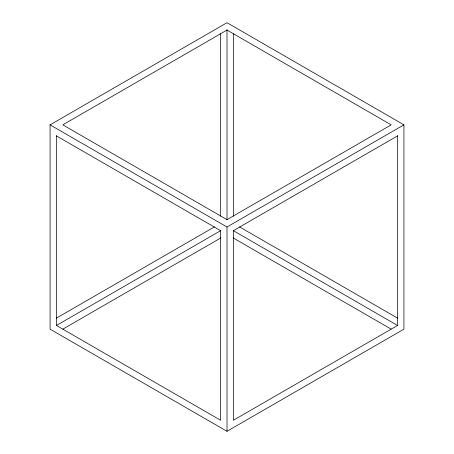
<?xml version="1.0" encoding="UTF-8"?>
<svg xmlns="http://www.w3.org/2000/svg" width="454" height="454" viewBox="0 0 454 454"><rect width="100%" height="100%" fill="white"/><g stroke="black" fill="none" stroke-linecap="round" stroke-linejoin="round"><path stroke-width="0.68" d="M50.071 124.85L227 22.7L403.929 124.85L403.929 329.15L227 431.3L50.071 329.15L50.071 124.85L227 227L403.929 124.85M56.438 318.118L214.504 226.864M56.194 325.614L220.877 230.536M62.811 329.15L220.871 237.896M397.562 135.882L233.367 230.677L233.367 420.268L397.562 325.473L397.562 135.598M239.496 226.864L397.562 318.118M233.123 230.536L397.806 325.614M56.438 135.882L220.633 230.677L220.633 420.268L56.438 325.473L56.438 135.598M233.129 237.896L391.189 329.15M233.367 33.732L233.367 216.252M227 29.771L227 219.935M227 227L227 431.3M220.633 33.732L220.633 216.252M227 30.055L62.811 124.85L227 219.645L391.189 124.85L227 30.055"/></g></svg>
